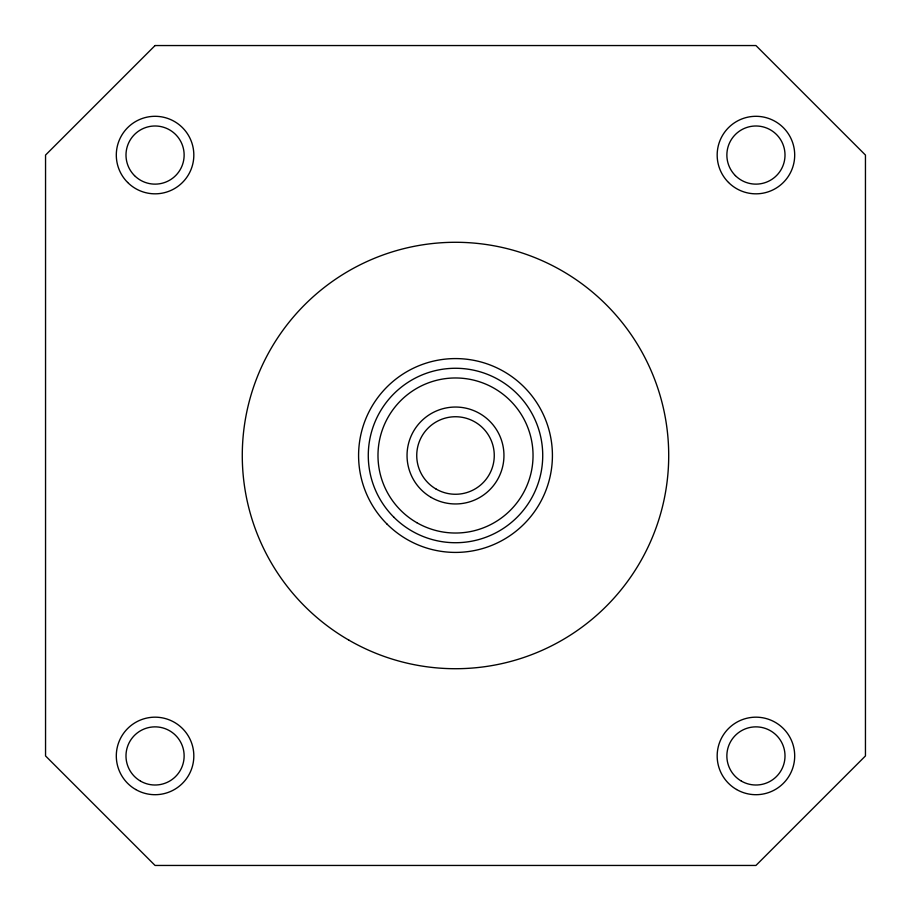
<?xml version="1.0" encoding="UTF-8"?>
<svg xmlns="http://www.w3.org/2000/svg" width="911" height="911" viewBox="0 0 911 911"><rect width="100%" height="100%" fill="white"/><g stroke="black" fill="none" stroke-linecap="round" stroke-linejoin="round"><path stroke-width="1.37" d="M155.064 45.55L45.55 155.064L45.55 755.936L155.064 865.45L755.936 865.45L865.45 755.936L865.45 155.064L755.936 45.55L155.064 45.55M741.395 781.114A29.072 29.072 0 0 0 785.009 755.936A29.072 29.072 0 0 0 741.395 730.759A29.072 29.072 0 0 0 741.395 781.114M736.555 789.507A38.763 38.763 0 0 0 794.699 755.936A38.763 38.763 0 0 0 736.555 722.366A38.763 38.763 0 0 0 736.555 789.507M135.682 789.507A38.763 38.763 0 0 0 193.827 755.936A38.763 38.763 0 0 0 135.682 722.366A38.763 38.763 0 0 0 135.682 789.507M140.522 781.114A29.072 29.072 0 0 0 184.136 755.936A29.072 29.072 0 0 0 140.522 730.759A29.072 29.072 0 0 0 140.522 781.114M127.654 182.473A38.763 38.763 0 0 0 192.506 165.096A38.763 38.763 0 0 0 145.031 117.621A38.763 38.763 0 0 0 127.654 182.473M134.509 175.618A29.072 29.072 0 0 0 183.145 162.591A29.072 29.072 0 0 0 147.536 126.982A29.072 29.072 0 0 0 134.509 175.618M728.527 182.473A38.763 38.763 0 0 0 793.379 165.096A38.763 38.763 0 0 0 745.904 117.621A38.763 38.763 0 0 0 728.527 182.473M735.382 175.618A29.072 29.072 0 0 0 784.018 162.591A29.072 29.072 0 0 0 748.409 126.982A29.072 29.072 0 0 0 735.382 175.618M348.89 640.148A213.208 213.208 0 0 0 668.708 455.5A213.208 213.208 0 0 0 348.89 270.852A213.208 213.208 0 0 0 348.89 640.148M386.97 524.03A96.919 96.919 0 0 0 549.117 480.587A96.919 96.919 0 0 0 430.413 361.883A96.919 96.919 0 0 0 386.97 524.03M431.267 497.463A48.454 48.454 0 0 0 503.954 455.5A48.454 48.454 0 0 0 431.267 413.537A48.454 48.454 0 0 0 431.267 497.463M393.825 517.175A87.228 87.228 0 0 0 539.756 478.07A87.228 87.228 0 0 0 432.93 371.244A87.228 87.228 0 0 0 393.825 517.175M416.737 522.641A77.537 77.537 0 0 0 533.037 455.5A77.537 77.537 0 0 0 416.737 388.359A77.537 77.537 0 0 0 416.737 522.641M436.118 489.07A38.763 38.763 0 0 0 494.263 455.5A38.763 38.763 0 0 0 436.118 421.93A38.763 38.763 0 0 0 436.118 489.07"/></g></svg>
